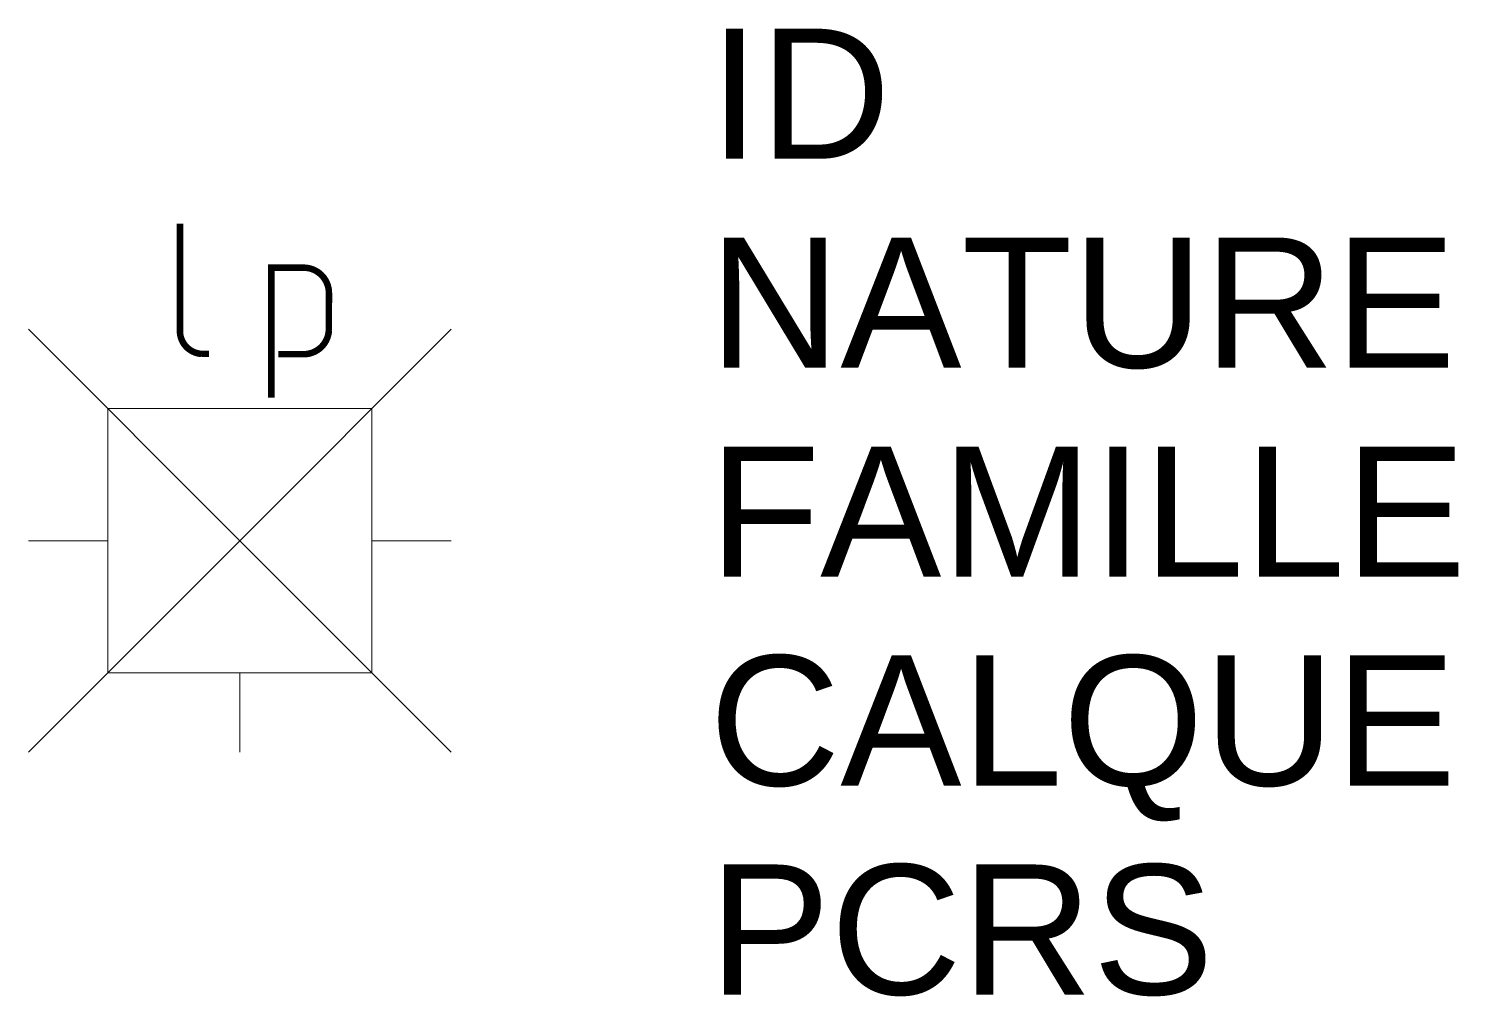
# Model space of a CAD drawing. Header units: metres. Extents: x 3121.72 to 3123.92, y 1848.86 to 1850.35.
import ezdxf

# ---------------------------------------------------------------- set-up
doc = ezdxf.new("R2010")
doc.units = ezdxf.units.M
doc.linetypes.add('Socle_Continu', pattern=[2.5, 2.5, 0])
doc.layers.add('ECPUB_SCS', color=30, linetype='Socle_Continu', lineweight=13)
doc.styles.get("Standard").update_dxf_attribs({"font": 'arial.ttf'})

msp = doc.modelspace()

# ---------------------------------------------------------------- linework, layer by layer
at = {"layer": 'ECPUB_SCS', "linetype": 'Socle_Continu'}
for p, q in [((3121.7242, 1849.8845), (3122.0492, 1849.5595)), ((3122.0492, 1849.5595), (3122.3742, 1849.8845)), ((3122.2524, 1849.7627), (3121.8461, 1849.7627)), ((3121.8461, 1849.7627), (3121.8461, 1849.3564)), ((3122.2524, 1849.7627), (3122.2524, 1849.3564)), ((3122.0492, 1849.5595), (3121.7242, 1849.2345)), ((3121.8461, 1849.5595), (3121.7242, 1849.5595)), ((3122.3742, 1849.2345), (3122.0492, 1849.5595)), ((3122.2524, 1849.5595), (3122.3742, 1849.5595)), ((3121.8461, 1849.3564), (3122.2524, 1849.3564)), ((3122.0492, 1849.3564), (3122.0492, 1849.2345))]:
    msp.add_line(p, q, dxfattribs=at)
at = {"layer": 'ECPUB_SCS', "linetype": 'Socle_Continu', "const_width": 0.01, "flags": 128}
for points in [[(3121.957, 1850.0469), (3121.957, 1849.8801, 0.378783), (3121.9904, 1849.8467), (3122.0016, 1849.8467)], [(3122.0975, 1849.7795), (3122.0975, 1849.9793), (3122.1475, 1849.9793, -0.410802), (3122.1862, 1849.9405), (3122.1861, 1849.8829, -0.396178), (3122.1475, 1849.8462), (3122.1086, 1849.8462)]]:
    msp.add_lwpolyline(points, format="xyb", dxfattribs=at)

# ---------------------------------------------------------------- texts
at = {"layer": 'ECPUB_SCS', "linetype": 'Socle_Continu', "flags": 9}
for tag, p, s in [('ID', (3122.7711, 1850.1468), 'GP_0481'), ('NATURE', (3122.7711, 1849.8256), 'Lampadaire'), ('FAMILLE', (3122.7711, 1849.5043), 'Eclairage public'), ('CALQUE', (3122.7711, 1849.183), 'ECPUB_SCS'), ('PCRS', (3122.7711, 1848.8617), 'AffleurantSymbole')]:
    msp.add_attdef(tag, p, s, height=0.2, dxfattribs=at)

doc.saveas('drawing.dxf')
